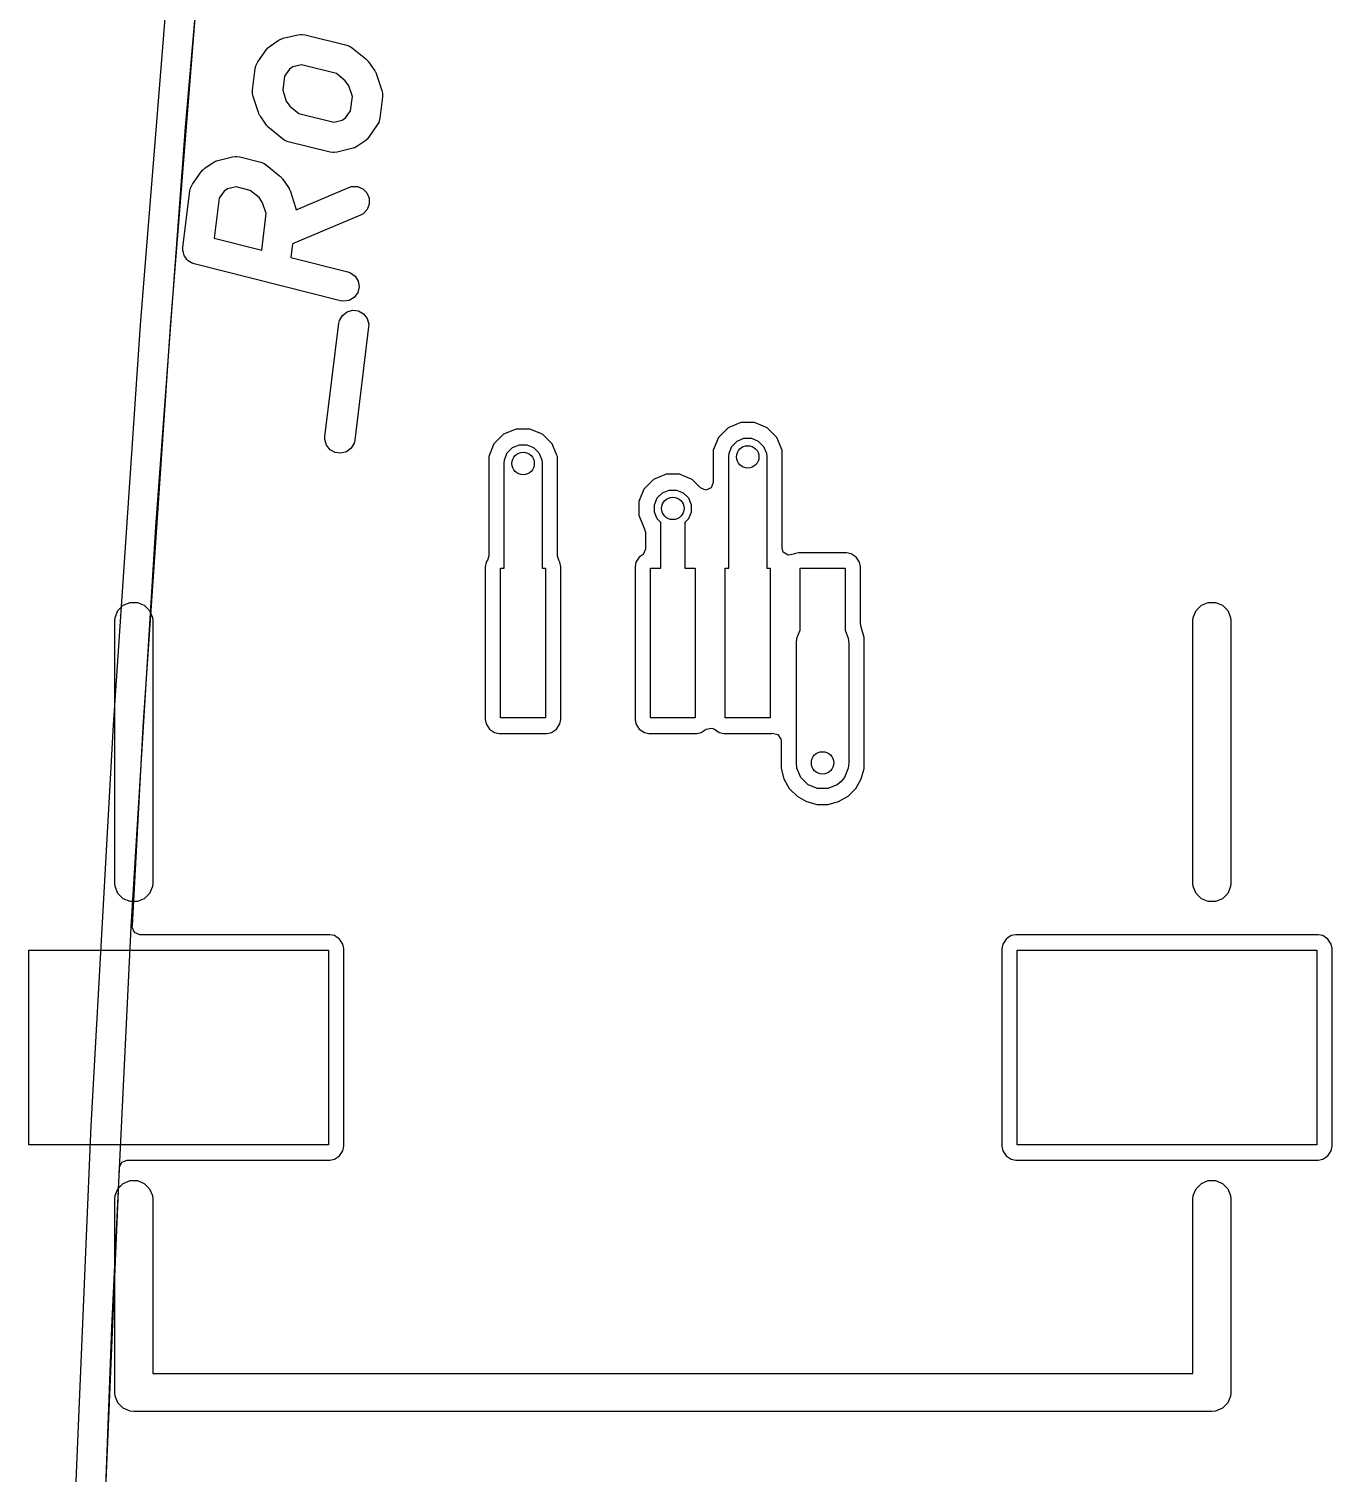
# Model space of a CAD drawing. Extents: x 125.5 to 181.1, y -135.3 to -67.6.
# Drawn here: x 125.5 to 134.2, y -101.44 to -91.8 of the extents above; entities that cross this region are included whole.
import ezdxf

# ---------------------------------------------------------------- set-up
doc = ezdxf.new("R2010")
doc.units = 0
doc.layers.add('BLACK', color=7, linetype='CONTINUOUS')

msp = doc.modelspace()

# ---------------------------------------------------------------- linework, layer by layer
at = {"layer": 'BLACK', "linetype": 'CONTINUOUS'}
for p, q in [((126.774252, -89.785346), (126.54335, -92.453212)), ((126.245114, -93.773727), (126.459548, -91.102034)), ((126.445091, -93.788215), (126.659277, -91.119619)), ((127.101289, -91.92029), (127.112492, -91.910954)), ((127.112492, -91.910954), (127.164834, -91.875401)), ((127.164834, -91.875401), (127.177418, -91.86855)), ((127.177418, -91.86855), (127.179068, -91.867349)), ((127.179068, -91.867349), (127.180609, -91.866812)), ((127.180609, -91.866812), (127.182051, -91.866028)), ((127.182051, -91.866028), (127.18406, -91.865612)), ((127.18406, -91.865612), (127.197583, -91.860909)), ((127.197583, -91.860909), (127.296464, -91.837068)), ((127.296464, -91.837068), (127.31588, -91.834362)), ((127.31588, -91.834362), (127.320396, -91.835072)), ((127.320396, -91.835072), (127.324919, -91.834407)), ((127.324919, -91.834407), (127.344307, -91.837305)), ((127.344307, -91.837305), (127.623539, -91.907574)), ((127.623539, -91.907574), (127.64199, -91.914197)), ((127.64199, -91.914197), (127.643683, -91.915456)), ((127.643683, -91.915456), (127.645705, -91.916055)), ((127.645705, -91.916055), (127.662074, -91.926841)), ((127.028692, -92.019032), (127.086837, -91.936215)), ((127.086837, -91.936215), (127.096348, -91.925154)), ((127.096348, -91.925154), (127.097433, -91.923505)), ((127.097433, -91.923505), (127.098613, -91.92252)), ((127.098613, -91.92252), (127.099619, -91.921352)), ((127.099619, -91.921352), (127.101289, -91.92029)), ((127.662074, -91.926841), (127.749348, -91.997527)), ((127.749348, -91.997527), (127.754052, -92.002171)), ((127.754052, -92.002171), (127.756021, -92.003443)), ((127.756021, -92.003443), (127.759486, -92.007534)), ((127.759486, -92.007534), (127.763299, -92.011299)), ((127.763299, -92.011299), (127.764416, -92.013357)), ((126.99387, -92.206098), (127.01128, -92.064306)), ((127.01128, -92.064306), (127.015565, -92.045176)), ((127.015565, -92.045176), (127.017984, -92.0409)), ((127.017984, -92.0409), (127.019054, -92.036103)), ((127.019054, -92.036103), (127.028692, -92.019032)), ((127.240007, -92.066114), (127.206743, -92.113493)), ((127.262155, -92.05107), (127.240007, -92.066114)), ((127.31939, -92.037271), (127.262155, -92.05107)), ((127.553339, -92.096143), (127.31939, -92.037271)), ((127.612299, -92.143897), (127.553339, -92.096143)), ((127.764416, -92.013357), (127.768689, -92.018403)), ((127.768689, -92.018403), (127.809425, -92.077379)), ((127.809425, -92.077379), (127.812682, -92.083252)), ((127.812682, -92.083252), (127.814223, -92.085044)), ((127.814223, -92.085044), (127.816363, -92.08989)), ((127.816363, -92.08989), (127.818932, -92.094523)), ((127.818932, -92.094523), (127.819428, -92.096831)), ((127.819428, -92.096831), (127.822142, -92.102977)), ((127.822142, -92.102977), (127.857074, -92.209216)), ((127.206743, -92.113493), (127.195104, -92.208285)), ((127.636658, -92.179163), (127.612299, -92.143897)), ((127.660097, -92.250449), (127.636658, -92.179163)), ((126.9934, -92.225696), (126.99387, -92.206098)), ((126.994039, -92.228001), (126.9934, -92.225696)), ((126.99386, -92.230387), (126.994039, -92.228001)), ((126.998128, -92.24952), (126.99386, -92.230387)), ((127.03306, -92.355761), (126.998128, -92.24952)), ((127.195104, -92.208285), (127.218543, -92.279573)), ((127.218543, -92.279573), (127.242902, -92.314838)), ((127.648458, -92.345244), (127.660097, -92.250449)), ((127.861332, -92.252638), (127.843922, -92.394431)), ((127.857074, -92.209216), (127.861343, -92.228349)), ((127.861343, -92.228349), (127.861163, -92.230734)), ((127.861163, -92.230734), (127.861803, -92.23304)), ((127.861803, -92.23304), (127.861332, -92.252638)), ((127.035773, -92.361905), (127.03306, -92.355761)), ((127.03627, -92.364215), (127.035773, -92.361905)), ((127.038839, -92.368848), (127.03627, -92.364215)), ((127.040979, -92.373693), (127.038839, -92.368848)), ((127.042519, -92.375483), (127.040979, -92.373693)), ((127.045777, -92.381358), (127.042519, -92.375483)), ((127.086513, -92.440333), (127.045777, -92.381358)), ((127.242902, -92.314838), (127.301863, -92.362593)), ((127.301863, -92.362593), (127.535809, -92.421466)), ((127.593046, -92.407665), (127.615196, -92.392619)), ((127.615196, -92.392619), (127.648458, -92.345244)), ((127.843922, -92.394431), (127.839637, -92.41356)), ((126.54335, -92.453212), (126.345784, -95.123754)), ((127.090783, -92.445375), (127.086513, -92.440333)), ((127.091902, -92.447437), (127.090783, -92.445375)), ((127.095721, -92.451207), (127.091902, -92.447437)), ((127.099181, -92.455293), (127.095721, -92.451207)), ((127.101146, -92.456562), (127.099181, -92.455293)), ((127.105853, -92.461209), (127.101146, -92.456562)), ((127.193127, -92.531895), (127.105853, -92.461209)), ((127.535809, -92.421466), (127.593046, -92.407665)), ((127.82651, -92.439705), (127.768364, -92.522521)), ((127.836148, -92.422635), (127.82651, -92.439705)), ((127.837218, -92.417834), (127.836148, -92.422635)), ((127.839637, -92.41356), (127.837218, -92.417834)), ((127.209496, -92.542681), (127.193127, -92.531895)), ((127.211518, -92.54328), (127.209496, -92.542681)), ((127.213213, -92.54454), (127.211518, -92.54328)), ((127.231663, -92.551164), (127.213213, -92.54454)), ((127.510895, -92.621432), (127.231663, -92.551164)), ((127.677791, -92.59018), (127.676135, -92.591387)), ((127.690368, -92.583335), (127.677791, -92.59018)), ((127.74271, -92.547782), (127.690368, -92.583335)), ((127.753915, -92.538442), (127.74271, -92.547782)), ((127.755582, -92.537384), (127.753915, -92.538442)), ((127.756584, -92.536218), (127.755582, -92.537384)), ((127.757769, -92.535231), (127.756584, -92.536218)), ((127.758856, -92.533576), (127.757769, -92.535231)), ((127.768364, -92.522521), (127.758856, -92.533576)), ((126.728801, -92.69144), (126.741381, -92.684591)), ((126.741381, -92.684591), (126.743034, -92.683388)), ((126.743034, -92.683388), (126.744577, -92.68285)), ((126.744577, -92.68285), (126.746018, -92.682067)), ((126.746018, -92.682067), (126.748025, -92.681651)), ((126.748025, -92.681651), (126.761549, -92.676948)), ((126.761549, -92.676948), (126.860429, -92.653106)), ((126.860429, -92.653106), (126.879845, -92.650401)), ((126.879845, -92.650401), (126.884359, -92.651111)), ((126.884359, -92.651111), (126.888885, -92.650445)), ((126.888885, -92.650445), (126.908273, -92.653343)), ((126.908273, -92.653343), (127.04789, -92.688477)), ((127.530283, -92.62433), (127.510895, -92.621432)), ((127.534808, -92.623663), (127.530283, -92.62433)), ((127.539323, -92.624374), (127.534808, -92.623663)), ((127.558739, -92.621669), (127.539323, -92.624374)), ((127.65762, -92.597827), (127.558739, -92.621669)), ((127.67115, -92.59312), (127.65762, -92.597827)), ((127.673151, -92.592707), (127.67115, -92.59312)), ((127.674586, -92.591925), (127.673151, -92.592707)), ((127.676135, -92.591387), (127.674586, -92.591925)), ((126.592659, -92.83507), (126.650805, -92.752253)), ((126.650805, -92.752253), (126.660313, -92.741197)), ((126.660313, -92.741197), (126.6614, -92.739544)), ((126.6614, -92.739544), (126.662584, -92.738557)), ((126.662584, -92.738557), (126.663587, -92.737391)), ((126.663587, -92.737391), (126.665253, -92.736332)), ((126.665253, -92.736332), (126.676459, -92.726993)), ((126.676459, -92.726993), (126.728801, -92.69144)), ((127.04789, -92.688477), (127.06634, -92.695101)), ((127.06634, -92.695101), (127.068033, -92.696359)), ((127.068033, -92.696359), (127.070056, -92.696959)), ((127.070056, -92.696959), (127.086426, -92.707745)), ((127.086426, -92.707745), (127.173699, -92.778432)), ((127.173699, -92.778432), (127.178403, -92.783076)), ((127.178403, -92.783076), (127.180372, -92.784348)), ((126.52882, -93.258457), (126.575246, -92.880345)), ((126.575246, -92.880345), (126.579531, -92.861215)), ((126.579531, -92.861215), (126.581951, -92.856936)), ((126.581951, -92.856936), (126.583021, -92.852141)), ((126.583021, -92.852141), (126.592659, -92.83507)), ((126.826122, -92.867109), (126.803973, -92.882154)), ((126.883357, -92.853309), (126.826122, -92.867109)), ((126.977688, -92.877047), (126.883357, -92.853309)), ((127.03665, -92.924802), (126.977688, -92.877047)), ((127.180372, -92.784348), (127.183835, -92.788438)), ((127.183835, -92.788438), (127.18765, -92.792204)), ((127.18765, -92.792204), (127.188768, -92.794264)), ((127.188768, -92.794264), (127.19304, -92.799309)), ((127.19304, -92.799309), (127.233776, -92.858284)), ((127.233776, -92.858284), (127.237033, -92.864158)), ((127.237033, -92.864158), (127.238573, -92.865948)), ((127.238573, -92.865948), (127.240711, -92.870791)), ((127.240711, -92.870791), (127.243283, -92.875428)), ((127.243283, -92.875428), (127.243779, -92.877739)), ((127.243779, -92.877739), (127.246492, -92.883881)), ((127.284888, -93.005649), (127.636116, -92.857294)), ((127.636116, -92.857294), (127.654835, -92.851472)), ((127.654835, -92.851472), (127.693852, -92.851201)), ((127.693852, -92.851201), (127.730004, -92.865881)), ((127.730004, -92.865881), (127.757785, -92.893279)), ((126.770709, -92.929532), (126.738088, -93.19521)), ((126.803973, -92.882154), (126.770709, -92.929532)), ((127.061007, -92.960066), (127.03665, -92.924802)), ((127.084447, -93.031356), (127.061007, -92.960066)), ((127.246492, -92.883881), (127.281424, -92.990121)), ((127.757785, -92.893279), (127.772967, -92.929222)), ((127.773239, -92.968239), (127.758558, -93.00439)), ((127.772967, -92.929222), (127.773239, -92.968239)), ((127.054551, -93.274847), (127.084447, -93.031356)), ((127.713937, -93.041532), (127.261221, -93.232755)), ((127.281424, -92.990121), (127.284888, -93.005649)), ((127.731161, -93.032172), (127.713937, -93.041532)), ((127.758558, -93.00439), (127.731161, -93.032172)), ((126.5282, -93.265628), (126.528695, -93.26366)), ((126.528585, -93.268244), (126.5282, -93.265628)), ((126.528695, -93.26366), (126.52882, -93.258457)), ((126.738088, -93.19521), (127.054551, -93.274847)), ((127.261221, -93.232755), (127.250014, -93.324035)), ((126.52835, -93.278055), (126.528585, -93.268244)), ((126.531931, -93.290969), (126.52835, -93.278055)), ((126.533884, -93.30423), (126.531931, -93.290969)), ((126.537101, -93.30961), (126.533884, -93.30423)), ((126.538777, -93.315654), (126.537101, -93.30961)), ((126.547031, -93.326218), (126.538777, -93.315654)), ((126.553907, -93.337719), (126.547031, -93.326218)), ((126.558937, -93.341458), (126.553907, -93.337719)), ((126.562799, -93.346401), (126.558937, -93.341458)), ((126.574463, -93.353), (126.562799, -93.346401)), ((126.585221, -93.360997), (126.574463, -93.353)), ((126.594463, -93.364315), (126.585221, -93.360997)), ((127.250014, -93.324035), (127.629792, -93.419605)), ((126.596759, -93.365614), (126.594463, -93.364315)), ((126.598767, -93.36586), (126.596759, -93.365614)), ((126.603671, -93.367621), (126.598767, -93.36586)), ((127.580984, -93.613559), (126.603671, -93.367621)), ((127.629792, -93.419605), (127.648242, -93.426229)), ((127.648242, -93.426229), (127.679557, -93.449507)), ((127.679557, -93.449507), (127.699579, -93.482996)), ((127.705263, -93.521598), (127.695741, -93.559436)), ((127.699579, -93.482996), (127.705263, -93.521598)), ((127.600372, -93.616457), (127.580984, -93.613559)), ((127.638974, -93.610773), (127.600372, -93.616457)), ((127.672463, -93.59075), (127.638974, -93.610773)), ((127.695741, -93.559436), (127.672463, -93.59075)), ((127.570193, -93.764138), (127.574478, -93.745009)), ((127.574478, -93.745009), (127.593691, -93.711049)), ((127.593691, -93.711049), (127.624438, -93.687027)), ((127.624438, -93.687027), (127.662037, -93.6766)), ((127.662037, -93.6766), (127.700764, -93.681355)), ((127.700764, -93.681355), (127.734724, -93.700568)), ((127.734724, -93.700568), (127.758746, -93.731315)), ((127.758746, -93.731315), (127.769173, -93.768914)), ((126.064063, -96.447891), (126.245114, -93.773727)), ((126.336647, -95.389905), (126.44505, -93.788761)), ((126.44505, -93.788761), (126.445091, -93.788215)), ((127.477341, -94.520364), (127.570193, -93.764138)), ((127.768703, -93.788512), (127.675851, -94.544738)), ((127.769173, -93.768914), (127.768703, -93.788512)), ((128.669996, -94.50544), (128.60544, -94.569996)), ((128.669997, -94.50544), (128.669996, -94.50544)), ((128.754347, -94.4705), (128.669997, -94.50544)), ((128.75435, -94.4705), (128.754347, -94.4705)), ((128.84565, -94.4705), (128.75435, -94.4705)), ((128.845652, -94.4705), (128.84565, -94.4705)), ((128.930003, -94.50544), (128.845652, -94.4705)), ((128.994559, -94.569996), (128.930003, -94.50544)), ((130.169996, -94.46204), (130.10544, -94.526596)), ((130.169997, -94.46204), (130.169996, -94.46204)), ((130.254347, -94.4271), (130.169997, -94.46204)), ((130.25435, -94.4271), (130.254347, -94.4271)), ((130.34565, -94.4271), (130.25435, -94.4271)), ((130.345652, -94.4271), (130.34565, -94.4271)), ((130.430003, -94.46204), (130.345652, -94.4271)), ((130.494559, -94.526596), (130.430003, -94.46204)), ((127.476871, -94.539962), (127.477341, -94.520364)), ((127.487298, -94.577561), (127.476871, -94.539962)), ((127.51132, -94.608308), (127.487298, -94.577561)), ((127.54528, -94.627521), (127.51132, -94.608308)), ((127.652353, -94.597827), (127.621606, -94.621849)), ((127.671566, -94.563867), (127.652353, -94.597827)), ((127.675851, -94.544738), (127.671566, -94.563867)), ((128.60544, -94.569997), (128.5705, -94.654347)), ((128.60544, -94.569996), (128.60544, -94.569997)), ((128.694403, -94.629443), (128.729443, -94.594403)), ((128.729443, -94.594403), (128.775224, -94.57544)), ((128.775224, -94.57544), (128.824776, -94.57544)), ((128.824776, -94.57544), (128.870557, -94.594403)), ((128.870557, -94.594403), (128.905597, -94.629443)), ((128.994559, -94.569997), (128.994559, -94.569996)), ((128.994561, -94.569999), (128.994559, -94.569997)), ((129.023504, -94.639875), (128.994561, -94.569999)), ((130.10544, -94.526597), (130.0705, -94.610947)), ((130.0705, -94.610947), (130.0705, -94.828057)), ((130.10544, -94.526596), (130.10544, -94.526597)), ((130.17544, -94.631824), (130.194403, -94.586043)), ((130.194403, -94.586043), (130.229443, -94.551003)), ((130.229443, -94.551003), (130.275224, -94.53204)), ((130.275224, -94.53204), (130.324776, -94.53204)), ((130.324776, -94.53204), (130.370557, -94.551003)), ((130.370557, -94.551003), (130.405597, -94.586043)), ((130.405597, -94.586043), (130.42456, -94.631824)), ((130.494559, -94.526597), (130.494559, -94.526596)), ((130.494561, -94.526599), (130.494559, -94.526597)), ((130.523504, -94.596475), (130.494561, -94.526599)), ((130.529499, -94.610947), (130.523504, -94.596475)), ((130.5295, -94.610951), (130.529499, -94.610947)), ((130.5295, -95.263696), (130.5295, -94.610951)), ((127.584007, -94.632276), (127.54528, -94.627521)), ((127.621606, -94.621849), (127.584007, -94.632276)), ((128.5705, -94.654347), (128.5705, -95.31932)), ((128.673, -94.7), (128.67544, -94.675224)), ((128.673, -95.4), (128.673, -94.7)), ((128.67544, -94.675224), (128.694403, -94.629443)), ((128.905597, -94.629443), (128.92456, -94.675224)), ((128.92456, -94.675224), (128.927, -94.7)), ((128.927, -94.7), (128.927, -95.4)), ((129.029499, -94.654347), (129.023504, -94.639875)), ((129.0295, -94.654351), (129.029499, -94.654347)), ((129.0295, -95.319314), (129.0295, -94.654351)), ((130.173, -94.6566), (130.17544, -94.631824)), ((130.173001, -95.4), (130.173, -94.6566)), ((130.42456, -94.631824), (130.427, -94.6566)), ((130.427, -94.6566), (130.427001, -95.4)), ((129.671128, -94.807138), (129.607138, -94.871128)), ((129.671134, -94.807134), (129.671128, -94.807138)), ((129.754746, -94.7725), (129.671134, -94.807134)), ((129.754747, -94.7725), (129.754746, -94.7725)), ((129.845253, -94.7725), (129.754747, -94.7725)), ((129.928868, -94.807135), (129.845253, -94.7725)), ((129.928871, -94.807138), (129.928868, -94.807135)), ((129.985145, -94.863412), (129.928871, -94.807138)), ((129.607134, -94.871134), (129.5725, -94.954746)), ((129.607138, -94.871128), (129.607134, -94.871134)), ((129.696066, -94.930554), (129.730554, -94.896066)), ((129.730554, -94.896066), (129.775614, -94.877402)), ((129.775614, -94.877402), (129.824386, -94.877402)), ((129.824386, -94.877402), (129.869446, -94.896066)), ((129.869446, -94.896066), (129.903934, -94.930554)), ((130.0205, -94.878057), (129.985145, -94.863412)), ((130.055855, -94.863412), (130.0205, -94.878057)), ((130.0705, -94.828057), (130.055855, -94.863412)), ((129.5725, -94.954746), (129.5725, -95.045253)), ((129.677402, -94.975614), (129.696066, -94.930554)), ((129.677402, -95.024386), (129.677402, -94.975614)), ((129.903934, -94.930554), (129.922598, -94.975614)), ((129.922598, -94.975614), (129.922598, -95.024386)), ((129.5725, -95.045253), (129.607134, -95.128866)), ((129.696066, -95.069446), (129.677402, -95.024386)), ((129.72, -95.09338), (129.696066, -95.069446)), ((129.72, -95.4), (129.72, -95.09338)), ((129.903934, -95.069446), (129.88, -95.093379)), ((129.88, -95.093379), (129.88, -95.4)), ((129.922598, -95.024386), (129.903934, -95.069446)), ((126.345784, -95.123754), (126.181585, -97.796555)), ((129.607134, -95.128866), (129.609071, -95.131764)), ((129.609071, -95.131764), (129.6175, -95.159546)), ((129.6175, -95.159546), (129.6175, -95.271715)), ((129.6175, -95.271715), (129.602855, -95.30707)), ((130.537925, -95.291472), (130.5295, -95.263696)), ((130.569742, -95.312735), (130.537925, -95.291472)), ((128.553449, -95.360007), (128.547502, -95.389905)), ((128.565754, -95.341589), (128.553449, -95.360007)), ((128.567874, -95.335312), (128.565754, -95.341589)), ((128.5705, -95.31932), (128.56747, -95.329308)), ((128.56747, -95.329308), (128.567874, -95.335312)), ((129.037926, -95.347091), (129.0295, -95.319314)), ((129.046552, -95.360002), (129.037926, -95.347091)), ((129.046555, -95.360007), (129.046552, -95.360002)), ((129.052501, -95.389905), (129.046555, -95.360007)), ((129.553448, -95.360007), (129.547501, -95.389905)), ((129.562078, -95.347091), (129.553448, -95.360007)), ((129.576103, -95.326101), (129.562078, -95.347091)), ((129.59528, -95.313287), (129.576103, -95.326101)), ((129.602855, -95.30707), (129.59528, -95.313287)), ((130.607276, -95.305271), (130.569742, -95.312735)), ((130.610004, -95.303448), (130.607276, -95.305271)), ((130.610007, -95.303447), (130.610004, -95.303448)), ((130.610008, -95.303447), (130.610007, -95.303447)), ((130.620158, -95.301428), (130.610008, -95.303447)), ((130.639905, -95.297501), (130.620158, -95.301428)), ((130.639909, -95.2975), (130.639905, -95.297501)), ((130.960091, -95.2975), (130.639909, -95.2975)), ((130.960096, -95.2975), (130.960091, -95.2975)), ((130.989994, -95.303447), (130.960096, -95.2975)), ((131.023899, -95.326102), (130.989994, -95.303447)), ((131.046554, -95.360007), (131.023899, -95.326102)), ((131.0525, -95.389906), (131.046554, -95.360007)), ((126.264198, -96.459989), (126.336647, -95.389905)), ((128.547502, -95.389905), (128.547502, -95.39566)), ((128.547502, -95.39566), (128.547502, -95.395661)), ((128.547502, -95.395661), (128.547502, -96.410091)), ((128.650002, -96.4), (128.650002, -95.4)), ((128.650002, -95.4), (128.673, -95.4)), ((128.927, -95.4), (128.950002, -95.4)), ((128.950002, -95.4), (128.950002, -96.4)), ((129.052501, -95.389906), (129.052501, -95.389905)), ((129.052502, -96.410095), (129.052501, -95.389906)), ((129.547501, -95.389905), (129.547501, -95.389906)), ((129.547501, -95.389906), (129.547501, -95.389908)), ((129.547501, -95.389908), (129.547501, -96.410091)), ((129.650001, -96.4), (129.650001, -95.4)), ((129.650001, -95.4), (129.72, -95.4)), ((129.88, -95.4), (129.950001, -95.4)), ((129.950001, -95.4), (129.950001, -96.4)), ((130.150001, -96.4), (130.150001, -95.4)), ((130.150001, -95.4), (130.173001, -95.4)), ((130.427001, -95.4), (130.450001, -95.4)), ((130.450001, -95.4), (130.450001, -96.4)), ((130.650001, -95.813622), (130.650001, -95.4)), ((130.650001, -95.4), (130.950001, -95.4)), ((130.950001, -95.4), (130.950001, -95.813622)), ((131.0525, -95.389908), (131.0525, -95.389906)), ((131.0525, -95.768943), (131.0525, -95.389908)), ((126.094405, -95.682443), (126.129445, -95.647403)), ((126.129445, -95.647403), (126.175226, -95.62844)), ((126.175226, -95.62844), (126.224778, -95.62844)), ((126.224778, -95.62844), (126.270559, -95.647403)), ((126.270559, -95.647403), (126.305599, -95.682443)), ((133.294404, -95.682444), (133.329444, -95.647404)), ((133.329444, -95.647404), (133.375225, -95.628441)), ((133.375225, -95.628441), (133.424777, -95.628441)), ((133.424777, -95.628441), (133.470558, -95.647404)), ((133.470558, -95.647404), (133.505598, -95.682444)), ((126.073, -97.500999), (126.073002, -95.753)), ((126.073002, -95.753), (126.075442, -95.728224)), ((126.075442, -95.728224), (126.094405, -95.682443)), ((126.305599, -95.682443), (126.324562, -95.728224)), ((126.324562, -95.728224), (126.327002, -95.753)), ((126.327002, -95.753), (126.327, -97.500999)), ((131.058028, -95.789574), (131.0525, -95.768943)), ((133.273001, -95.753001), (133.275441, -95.728225)), ((133.273002, -97.501), (133.273001, -95.753001)), ((133.275441, -95.728225), (133.294404, -95.682444)), ((133.505598, -95.682444), (133.524561, -95.728225)), ((133.524561, -95.728225), (133.527001, -95.753001)), ((133.527001, -95.753001), (133.527002, -97.501)), ((130.625001, -95.9), (130.628364, -95.865859)), ((130.628364, -95.865859), (130.650001, -95.813622)), ((130.950001, -95.813622), (130.971638, -95.865859)), ((130.971638, -95.865859), (130.975001, -95.9)), ((131.057336, -95.789861), (131.058028, -95.789574)), ((131.05859, -95.792889), (131.057336, -95.789861)), ((131.077501, -95.863466), (131.05859, -95.792889)), ((131.077501, -96.736533), (131.077501, -95.863466)), ((130.625001, -96.699999), (130.625001, -95.9)), ((130.975001, -95.9), (130.975001, -96.699999)), ((125.916423, -99.124107), (126.064063, -96.447891)), ((128.547502, -96.410091), (128.547503, -96.410094)), ((128.547503, -96.410094), (128.553449, -96.439993)), ((128.553449, -96.439993), (128.576104, -96.473898)), ((128.950002, -96.4), (128.650002, -96.4)), ((129.0239, -96.473898), (129.046555, -96.439993)), ((129.046555, -96.439993), (129.052502, -96.410095)), ((129.547501, -96.410091), (129.547502, -96.410094)), ((129.547502, -96.410094), (129.553448, -96.439993)), ((129.553448, -96.439993), (129.576103, -96.473898)), ((129.950001, -96.4), (129.650001, -96.4)), ((130.450001, -96.4), (130.150001, -96.4)), ((126.19107, -97.78551), (126.264172, -96.46041)), ((126.264172, -96.46041), (126.264198, -96.459989)), ((128.576104, -96.473898), (128.610009, -96.496553)), ((128.610009, -96.496553), (128.639907, -96.5025)), ((128.639907, -96.5025), (128.960096, -96.502499)), ((128.960096, -96.502499), (128.989995, -96.496553)), ((128.989995, -96.496553), (129.0239, -96.473898)), ((129.576103, -96.473898), (129.610008, -96.496553)), ((129.610008, -96.496553), (129.639906, -96.5025)), ((129.639906, -96.5025), (129.960095, -96.502499)), ((129.960095, -96.502499), (129.989994, -96.496553)), ((129.989994, -96.496553), (130.022223, -96.475017)), ((130.022223, -96.475017), (130.059754, -96.467551)), ((130.059754, -96.467551), (130.077777, -96.475017)), ((130.077777, -96.475017), (130.110008, -96.496553)), ((130.110008, -96.496553), (130.139906, -96.5025)), ((130.139906, -96.5025), (130.460095, -96.502499)), ((130.460095, -96.502499), (130.462745, -96.501972)), ((130.462745, -96.501972), (130.500279, -96.509437)), ((130.500279, -96.509437), (130.52154, -96.541255)), ((130.52154, -96.541255), (130.522501, -96.551011)), ((130.522501, -96.551011), (130.522501, -96.660383)), ((130.522501, -96.660383), (130.522499, -96.660417)), ((130.522499, -96.660417), (130.522499, -96.736535)), ((130.522499, -96.736535), (130.54141, -96.80711)), ((130.628363, -96.734129), (130.625001, -96.699999)), ((130.628363, -96.734141), (130.628363, -96.734129)), ((130.654493, -96.797224), (130.628363, -96.734141)), ((130.971638, -96.73414), (130.945508, -96.797224)), ((130.975001, -96.699999), (130.971638, -96.73414)), ((131.05859, -96.80711), (131.077501, -96.736533)), ((130.54141, -96.80711), (130.541411, -96.807112)), ((130.541411, -96.807112), (130.577942, -96.870386)), ((130.702776, -96.845507), (130.654493, -96.797224)), ((130.923744, -96.823744), (130.897229, -96.845502)), ((130.945508, -96.797224), (130.923744, -96.823743)), ((130.923744, -96.823743), (130.923744, -96.823744)), ((131.022057, -96.870388), (131.05859, -96.80711)), ((130.577942, -96.870386), (130.577947, -96.870393)), ((130.577947, -96.870393), (130.629606, -96.922052)), ((130.629606, -96.922052), (130.629609, -96.922054)), ((130.629609, -96.922054), (130.629611, -96.922056)), ((130.629611, -96.922056), (130.692889, -96.958589)), ((130.765859, -96.871637), (130.702776, -96.845507)), ((130.834141, -96.871637), (130.765859, -96.871637)), ((130.897224, -96.845507), (130.834141, -96.871637)), ((130.897226, -96.845506), (130.897224, -96.845506)), ((130.897224, -96.845506), (130.897224, -96.845507)), ((130.897229, -96.845502), (130.897226, -96.845506)), ((130.907111, -96.958589), (130.970389, -96.922056)), ((130.970389, -96.922056), (130.97039, -96.922055)), ((130.97039, -96.922055), (131.022057, -96.870388)), ((130.692889, -96.958589), (130.763466, -96.977501)), ((130.763466, -96.977501), (130.763468, -96.977501)), ((130.763468, -96.977501), (130.836532, -96.977501)), ((130.836532, -96.977501), (130.836534, -96.977501)), ((130.836534, -96.977501), (130.907111, -96.958589)), ((126.07544, -97.525775), (126.073, -97.500999)), ((126.327, -97.500999), (126.32456, -97.525775)), ((133.275442, -97.525776), (133.273002, -97.501)), ((133.527002, -97.501), (133.524562, -97.525776)), ((126.094403, -97.571556), (126.07544, -97.525775)), ((126.129443, -97.606596), (126.094403, -97.571556)), ((126.175224, -97.625559), (126.129443, -97.606596)), ((126.270557, -97.606596), (126.224776, -97.625559)), ((126.305597, -97.571556), (126.270557, -97.606596)), ((126.32456, -97.525775), (126.305597, -97.571556)), ((133.294405, -97.571557), (133.275442, -97.525776)), ((133.329445, -97.606597), (133.294405, -97.571557)), ((133.375226, -97.62556), (133.329445, -97.606597)), ((133.470559, -97.606597), (133.424778, -97.62556)), ((133.505599, -97.571557), (133.470559, -97.606597)), ((133.524562, -97.525776), (133.505599, -97.571557)), ((126.224776, -97.625559), (126.175224, -97.625559)), ((133.424778, -97.62556), (133.375226, -97.62556)), ((126.181585, -97.796555), (126.050779, -100.471198)), ((126.190484, -97.7975), (126.19056, -97.794746)), ((126.205129, -97.832855), (126.190484, -97.7975)), ((126.19056, -97.794746), (126.19107, -97.78551)), ((126.240484, -97.8475), (126.205129, -97.832855)), ((127.51009, -97.8475), (126.240484, -97.8475)), ((127.510095, -97.8475), (127.51009, -97.8475)), ((127.539993, -97.853447), (127.510095, -97.8475)), ((127.573898, -97.876102), (127.539993, -97.853447)), ((127.596553, -97.910007), (127.573898, -97.876102)), ((132.026104, -97.876103), (132.003449, -97.910008)), ((132.037353, -97.868586), (132.026104, -97.876103)), ((132.060008, -97.853448), (132.037353, -97.868586)), ((132.089906, -97.847502), (132.060008, -97.853448)), ((132.08991, -97.847501), (132.089906, -97.847502)), ((134.110092, -97.847501), (132.08991, -97.847501)), ((134.110097, -97.847501), (134.110092, -97.847501)), ((134.139995, -97.853448), (134.110097, -97.847501)), ((134.1739, -97.876103), (134.139995, -97.853448)), ((134.196555, -97.910008), (134.1739, -97.876103)), ((125.5, -99.25), (125.5, -97.95)), ((125.5, -97.95), (127.5, -97.95)), ((127.5, -97.95), (127.5, -99.25)), ((127.602499, -97.939906), (127.596553, -97.910007)), ((127.6025, -99.260095), (127.602499, -97.939906)), ((132.003449, -97.910008), (131.997502, -97.939906)), ((131.997502, -97.939906), (131.997502, -97.939907)), ((131.997502, -97.939907), (131.997502, -97.939909)), ((131.997502, -97.939909), (131.997502, -99.260092)), ((132.100002, -99.250001), (132.100002, -97.950001)), ((132.100002, -97.950001), (134.100002, -97.950001)), ((134.100002, -97.950001), (134.100002, -99.250001)), ((134.202501, -97.939907), (134.196555, -97.910008)), ((134.202502, -99.260096), (134.202501, -97.939907)), ((125.802216, -101.801958), (125.916423, -99.124107)), ((127.5, -99.25), (125.5, -99.25)), ((127.539993, -99.346553), (127.573898, -99.323898)), ((127.573898, -99.323898), (127.596553, -99.289993)), ((127.596553, -99.289993), (127.6025, -99.260095)), ((131.997502, -99.260092), (131.997503, -99.260094)), ((131.997503, -99.260094), (131.997503, -99.260095)), ((131.997503, -99.260095), (132.003449, -99.289994)), ((132.003449, -99.289994), (132.026104, -99.323899)), ((132.026104, -99.323899), (132.060009, -99.346554)), ((134.100002, -99.250001), (132.100002, -99.250001)), ((134.139995, -99.346554), (134.1739, -99.323899)), ((134.1739, -99.323899), (134.196555, -99.289994)), ((134.196555, -99.289994), (134.202502, -99.260096)), ((126.002589, -101.809118), (126.105318, -99.400367)), ((126.105318, -99.400367), (126.121456, -99.365669)), ((126.121456, -99.365669), (126.155273, -99.352499)), ((126.155273, -99.352499), (127.510092, -99.352499)), ((127.510092, -99.352499), (127.510094, -99.352499)), ((127.510094, -99.352499), (127.539993, -99.346553)), ((132.060009, -99.346554), (132.089907, -99.352501)), ((132.089907, -99.352501), (134.110096, -99.3525)), ((134.110096, -99.3525), (134.139995, -99.346554)), ((126.094404, -99.543444), (126.129444, -99.508404)), ((126.129444, -99.508404), (126.175225, -99.489441)), ((126.175225, -99.489441), (126.224777, -99.489441)), ((126.224777, -99.489441), (126.270558, -99.508404)), ((126.270558, -99.508404), (126.305598, -99.543444)), ((133.294404, -99.543443), (133.329444, -99.508403)), ((133.329444, -99.508403), (133.375225, -99.48944)), ((133.375225, -99.48944), (133.424777, -99.48944)), ((133.424777, -99.48944), (133.470558, -99.508403)), ((133.470558, -99.508403), (133.505598, -99.543443)), ((126.073, -100.904), (126.073001, -99.614001)), ((126.073001, -99.614001), (126.075441, -99.589225)), ((126.075441, -99.589225), (126.094404, -99.543444)), ((126.305598, -99.543444), (126.324561, -99.589225)), ((126.324561, -99.589225), (126.327001, -99.614001)), ((126.327001, -99.614001), (126.327, -100.777)), ((133.273, -100.777), (133.273001, -99.614)), ((133.273001, -99.614), (133.275441, -99.589224)), ((133.275441, -99.589224), (133.294404, -99.543443)), ((133.505598, -99.543443), (133.524561, -99.589224)), ((133.524561, -99.589224), (133.527001, -99.614)), ((133.527001, -99.614), (133.527, -100.904)), ((126.050779, -100.471198), (125.953386, -103.147266)), ((126.327, -100.777), (133.273, -100.777)), ((126.07544, -100.928776), (126.073, -100.904)), ((126.094403, -100.974557), (126.07544, -100.928776)), ((126.129443, -101.009597), (126.094403, -100.974557)), ((133.505597, -100.974557), (133.470557, -101.009597)), ((133.52456, -100.928776), (133.505597, -100.974557)), ((133.527, -100.904), (133.52456, -100.928776)), ((126.175224, -101.02856), (126.129443, -101.009597)), ((126.2, -101.031), (126.175224, -101.02856)), ((133.4, -101.031), (126.2, -101.031)), ((133.424776, -101.02856), (133.4, -101.031)), ((133.470557, -101.009597), (133.424776, -101.02856))]:
    msp.add_line(p, q, dxfattribs=at)
at = {"layer": 'BLACK'}
for centre in [(130.3, -94.6566), (128.8, -94.7), (129.8, -95), (130.8, -96.7)]:
    msp.add_circle(centre, 0.075, dxfattribs=at)

doc.saveas('drawing.dxf')
